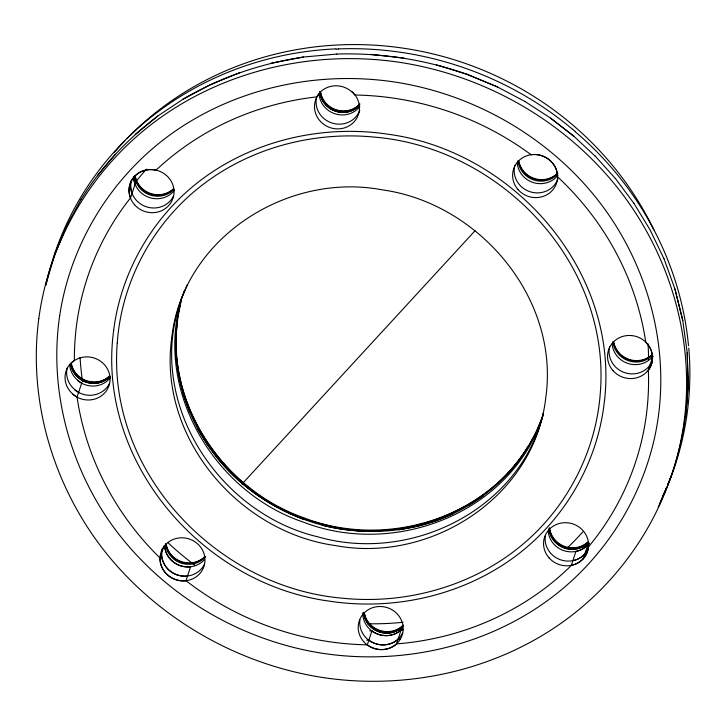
<?xml version="1.0" encoding="UTF-8"?>
<svg xmlns="http://www.w3.org/2000/svg" width="726" height="726" viewBox="0 0 726 726"><rect width="100%" height="100%" fill="white"/><g stroke="black" fill="none" stroke-linecap="round" stroke-linejoin="round"><path stroke-width="1.09" d="M175.783 339.65L177.217 321.119M177.679 319.712C165.737 405.244 224.107 490.141 304.294 517.956C383.673 548.493 483.616 520.333 528.201 446.036M685.68 416.57L688.166 384.716C686.587 419.084 680.679 453.568 667.457 485.458L670.878 477.118M177.189 321.219L180.556 303.196M181.019 301.789C155.727 398.864 227.029 501.693 322.308 524.099C409.101 549.038 512.71 503.218 542.758 415.844M45.72 285.2L55.085 253.329L66.837 225.369M45.774 285.254L46.146 282.986M181.482 298.958C144.356 399.599 216.965 513.137 318.097 536.895C410.644 563.558 520.596 509.543 543.329 413.076M184.241 291.062C150.355 384.072 211.62 491.293 302.969 521.976C393.655 557.523 509.489 513.672 541.859 418.848M542.186 417.777L543.475 413.484M135.1 184.05L130.517 197.998A22.479 21.326 18.2 0 1 134.383 176.518A22.479 21.326 18.2 0 1 156.072 170.229M164.012 545.843L160.001 558.049A22.769 21.599 18.2 0 0 167.924 575.173A22.769 21.608 18.2 0 0 185.974 580.746M185.974 580.736L190.566 566.788A22.769 21.608 18.2 0 1 164.657 545.408M396.505 643.962L401.097 630.014A22.606 21.444 18.2 0 1 371.921 630.867M583.196 558.848L587.779 544.908M589.276 543.075A22.379 21.235 18.2 0 1 575.89 551.461L571.326 565.382A22.379 21.235 18.2 0 0 588.487 546.723L589.104 544.845M652.356 358L648.336 370.206A285.872 271.261 18.2 0 1 588.541 546.769M652.547 357.419L652.928 356.266M55.131 253.392L66.883 225.432L81.049 199.405M181.809 297.887L187.317 284.737M535.906 432.514L542.721 416.243M666.532 487.473L659.607 504.107L666.586 487.536M535.942 432.424L527.702 447.543L518.3 461.291L507.928 473.688M658.119 507.066L659.126 505.078M81.103 199.459C101.096 167.08 127.44 138.975 157.796 116.087L135.181 134.464M527.729 447.452C503.472 487.046 462.771 515.315 417.822 526.214M97.384 175.692L115.316 154.248M241.949 484.133L475.058 230.732M157.733 116.033L182.87 99.353L210.286 84.733L239.789 72.6M468.887 505.314L483.389 495.649M182.798 99.317C219.842 77.491 261.061 63.371 303.55 57.045M453.015 513.754L435.918 520.796L417.84 526.159L398.982 529.789M270.943 63.253L303.495 57.018L336.891 54.06M417.849 526.114C386.386 533.583 353.281 533.165 321.963 525.134M336.02 49.15L338.479 49.05M336.819 54.042C381.304 52.68 425.853 59.686 467.789 74.569M360.205 531.205L379.698 531.387M370.451 54.377L403.865 58.035M340.866 529.063L360.214 531.151M340.884 529.009C293.322 521.404 248.9 496.303 218.236 459.095M436.39 64.85L467.753 74.578L497.473 86.938M467.735 74.587L497.437 86.948L525.17 101.586M303.813 519.417C281.516 510.977 260.607 498.971 242.366 483.589M525.125 101.613L550.653 118.129L573.758 136.161L595.129 156.09M550.607 118.156L573.74 136.179M572.596 129.255L575.273 131.515M242.33 483.688C224.525 468.288 209.415 449.857 197.989 429.266L207.509 444.784L218.227 459.15M595.166 156.045L615.285 178.424M615.312 178.378L633.762 203.117M633.78 203.062L650.124 229.97L663.972 258.719M197.971 429.311C186.283 407.277 178.759 383.11 176.391 358.254L179.013 376.785L183.533 395.089M183.551 395.035L189.922 412.649M663.981 258.665L674.953 289.03L682.776 320.438L674.944 288.966M682.739 320.393L687.195 352.527L688.184 384.726M175.81 339.55L176.373 358.299M687.177 352.464L688.166 384.735M114.499 152.279A321.4 304.965 18.2 0 1 124.845 140.817M127.132 138.439A321.4 304.965 18.2 0 1 653.899 229.852M588.105 543.03A297.17 281.978 18.2 0 1 583.432 547.958M583.169 531.505A285.826 271.215 18.2 0 1 566.416 548.738M403.13 622.264A285.826 271.215 18.2 0 1 367.429 623.761M194.877 565.146A285.826 271.215 18.2 0 1 168.25 542.93M82.619 381.912A285.826 271.215 18.2 0 1 80.078 357.355M135.127 182.607A285.826 271.215 18.2 0 1 146.48 169.14M648.055 343.797A285.826 271.215 18.2 0 1 648.536 359.361M173.514 196.074A22.606 21.444 18.2 0 1 146.806 206.937A22.606 21.444 18.2 0 1 130.798 182.888M109.581 383.31A22.597 21.444 18.2 0 1 74.451 389.608M74.597 389.454A22.597 21.444 18.2 0 1 67.191 367.955M78.644 392.303A22.878 21.707 18.2 0 1 74.551 389.499M204.46 564.265A22.597 21.435 18.2 0 1 176.672 574.765A22.597 21.435 18.2 0 1 162.179 548.947M187.526 576.045A22.769 21.608 18.2 0 1 161.599 553.403M402.649 632.99A22.597 21.444 18.2 0 1 375.95 643.844A22.597 21.444 18.2 0 1 359.942 619.804M588.015 549.192A22.606 21.444 18.2 0 1 561.307 560.045A22.606 21.444 18.2 0 1 545.299 536.006M588.305 548.765A22.379 21.235 18.2 0 1 572.85 560.699M651.975 361.965A22.597 21.444 18.2 0 1 624.178 372.465A22.597 21.444 18.2 0 1 609.686 346.647M557.877 179.068A22.597 21.435 18.2 0 1 530.316 191.827A22.597 21.435 18.2 0 1 514.779 165.673M359.76 110.379A22.597 21.444 18.2 0 1 332.209 123.111A22.597 21.444 18.2 0 1 316.663 96.975M174.44 190.257A22.606 21.444 18.2 0 1 150.046 197.753A22.606 21.444 18.2 0 1 133.693 178.07M110.515 377.502A22.597 21.444 18.2 0 1 77.482 380.37M69.741 365.287A22.597 21.444 18.2 0 0 77.628 380.215A22.878 21.707 18.2 0 0 81.684 383.065L77.101 397.013A22.878 21.707 18.2 0 1 73.008 394.2A22.597 21.444 18.2 0 1 70.395 363.708M204.151 559.918A22.597 21.435 18.2 0 1 180.039 565.636A22.597 21.435 18.2 0 1 164.657 546.27M402.34 628.643A22.597 21.444 18.2 0 1 377.139 633.943A22.597 21.444 18.2 0 1 362.791 612.753M588.94 543.366A22.606 21.444 18.2 0 1 564.547 550.871A22.606 21.444 18.2 0 1 548.194 531.187M652.901 356.139A22.597 21.444 18.2 0 1 628.507 363.644A22.597 21.444 18.2 0 1 612.163 343.961M557.976 175.166A22.597 21.435 18.2 0 1 533.601 182.662A22.597 21.435 18.2 0 1 517.257 162.987M359.851 106.486A22.597 21.444 18.2 0 1 335.466 113.937A22.597 21.444 18.2 0 1 319.141 94.262M132.078 193.288A22.479 21.326 18.2 0 1 131.324 180.121M368.853 640.196A290.836 275.962 18.2 0 1 366.721 640.15M398.093 639.288A22.606 21.444 18.2 0 1 368.881 640.105M369.761 630.903A290.836 275.962 18.2 0 0 371.884 630.958L367.302 644.851A290.836 275.962 18.2 0 1 186.01 580.691M400.217 639.016A285.872 271.261 18.2 0 1 398.048 639.198M651.839 362.483A22.606 21.444 18.2 0 1 649.924 365.532M46.391 283.067A323.86 307.543 19.2 0 1 335.993 48.86M338.47 48.887A329.332 312.579 19 0 1 572.569 129.292M575.155 131.642A329.423 312.525 19 0 1 688.511 345.703M688.783 348.063A323.633 307.162 18.8 0 1 663.137 495.722M403.257 629.778A285.872 271.261 18.2 0 1 401.088 629.95M135.118 184.05A22.479 21.326 18.2 0 1 133.629 176.717M70.558 363.853A22.597 21.444 18.2 0 1 102.275 362.555A22.597 21.444 18.2 0 1 104.617 393.02A22.597 21.444 18.2 0 1 72.899 394.318M70.44 363.753A22.325 21.181 18.2 0 1 74.37 360.423A285.826 271.215 18.2 0 1 130.471 197.971M557.532 176.717A22.769 21.599 18.2 0 0 531.042 154.702A290.772 275.907 18.2 0 0 354.878 95.006A22.878 21.707 18.2 0 0 351.484 91.485M351.584 91.376A22.597 21.444 18.2 0 1 354.097 121.832A22.597 21.444 18.2 0 1 322.389 123.284A22.597 21.444 18.2 0 1 319.885 92.828M319.712 92.692A22.597 21.444 18.2 0 1 351.438 91.53M319.767 92.728A22.325 21.181 18.2 0 0 316.808 96.885A285.826 271.215 18.2 0 0 156.036 170.174M160.038 558.013A290.772 275.907 18.2 0 1 77.047 397.013M396.541 643.998A22.606 21.444 18.2 0 1 367.329 644.815M571.38 565.427A285.872 271.261 18.2 0 1 396.505 643.898M645.677 342.236A22.606 21.444 18.2 0 1 648.382 370.242M557.55 176.817A290.836 275.962 18.2 0 1 645.768 342.2M205.013 557.314A22.597 21.444 18.2 0 1 180.901 563.031A22.597 21.444 18.2 0 1 165.51 543.656M652.52 355.014A22.597 21.444 18.2 0 1 628.407 360.722A22.597 21.444 18.2 0 1 613.016 341.356M403.166 626.13A22.597 21.444 18.2 0 1 379.054 631.838A22.597 21.444 18.2 0 1 363.672 612.472A22.597 21.444 18.2 0 0 379.072 631.792A22.597 21.444 18.2 0 0 403.184 626.084M110.08 376.386A22.597 21.444 18.2 0 1 87.084 382.457A22.597 21.444 18.2 0 1 70.867 364.951A22.597 21.444 18.2 0 0 87.102 382.411A22.597 21.444 18.2 0 0 110.098 376.34M174.022 189.214A22.597 21.444 18.2 0 1 149.91 194.922A22.597 21.444 18.2 0 1 134.519 175.556M319.885 91.757A22.597 21.444 18.2 0 0 335.276 111.132A22.597 21.444 18.2 0 0 359.388 105.415A22.597 21.444 18.2 0 1 335.294 111.078A22.597 21.444 18.2 0 1 319.903 91.712M557.577 174.131A22.597 21.444 18.2 0 1 533.465 179.839A22.597 21.444 18.2 0 1 518.074 160.473M205.322 556.379A22.597 21.444 18.2 0 1 182.326 562.45A22.597 21.444 18.2 0 1 166.109 544.936M651.458 355.431A22.597 21.444 18.2 0 1 628.87 359.842A22.597 21.444 18.2 0 1 613.615 342.636M403.511 625.095A22.597 21.444 18.2 0 1 380.515 631.166A22.597 21.444 18.2 0 1 364.298 613.652M109.036 376.758A22.597 21.444 18.2 0 1 86.448 381.168A22.597 21.444 18.2 0 1 71.193 363.962M172.988 189.54A22.597 21.444 18.2 0 1 150.4 193.942A22.597 21.444 18.2 0 1 135.154 176.736M359.724 104.381A22.597 21.444 18.2 0 1 336.728 110.452A22.597 21.444 18.2 0 1 320.511 92.946M557.913 173.097A22.597 21.444 18.2 0 1 534.917 179.168A22.597 21.444 18.2 0 1 518.7 161.662M587.497 542.658A22.597 21.444 18.2 0 1 563.812 546.66A22.597 21.444 18.2 0 1 549.373 527.639M204.106 557.269A22.597 21.444 18.2 0 1 181.518 561.67A22.597 21.444 18.2 0 1 166.263 544.473M651.612 354.96A22.597 21.444 18.2 0 1 629.025 359.37A22.597 21.444 18.2 0 1 613.769 342.164M402.286 625.984A22.597 21.444 18.2 0 1 379.707 630.386A22.597 21.444 18.2 0 1 364.452 613.189M109.19 376.295A22.597 21.444 18.2 0 1 86.603 380.696A22.597 21.444 18.2 0 1 71.348 363.49M173.142 189.069A22.597 21.444 18.2 0 1 150.554 193.47A22.597 21.444 18.2 0 1 135.308 176.273M359.878 103.909A22.597 21.444 18.2 0 1 336.882 109.98A22.597 21.444 18.2 0 1 320.665 92.474M556.697 173.986A22.597 21.444 18.2 0 1 534.109 178.387A22.597 21.444 18.2 0 1 518.854 161.19M587.652 542.186A22.597 21.444 18.2 0 1 565.073 546.587A22.597 21.444 18.2 0 1 549.818 529.39M117.258 342.926C106.795 471.836 216.384 587.497 342.49 598.206C405.598 604.631 471.238 586.599 520.506 546.215C566.589 508.563 596.164 451.844 600.338 392.448C610.802 263.538 501.203 147.886 375.097 137.178C311.998 130.753 246.35 148.785 197.082 189.159C151.008 226.821 121.424 283.53 117.258 342.926M113.683 330.239C95.768 460.829 201.737 584.022 329.368 601.146C394.908 611.147 464.395 595.129 517.357 554.8C564.51 518.881 596.563 464.05 603.932 405.162C621.846 274.564 515.877 151.371 388.238 134.256C322.707 124.255 253.22 140.263 200.258 180.593C153.095 216.511 121.042 271.342 113.683 330.239M171.772 337.672C157.606 436.934 238.246 532.14 335.439 545.571C430.863 563.603 534.808 496.847 545.761 397.712C559.937 298.45 479.287 203.244 382.094 189.813C286.67 171.781 182.734 238.536 171.772 337.672M38.787 318.669C27.588 403.447 54.949 491.139 109.163 556.806C162.061 620.857 238.745 663.954 320.638 677.186C406.088 690.707 496.847 670.788 566.716 619.169C630.268 572.306 673.746 499.606 684.128 421.252C695.336 336.465 667.974 248.782 613.751 183.106C560.862 119.064 484.178 75.958 402.277 62.735C316.835 49.214 226.067 69.133 156.199 120.752C92.656 167.606 49.168 240.315 38.787 318.669M59.713 315.61C48.025 394.118 72.119 475.911 121.514 537.621C169.73 597.834 240.36 638.871 316.218 652.275C395.452 666.005 480.077 648.772 545.78 601.836C605.502 559.256 647.038 492.4 657.883 419.773C669.572 341.256 645.468 259.463 596.073 197.762C547.858 137.55 477.227 96.504 401.369 83.109C322.135 69.369 237.52 86.612 171.817 133.548C112.094 176.128 70.558 242.983 59.713 315.61M134.519 204.714A22.606 21.444 18.2 0 0 172.788 198.851A22.606 21.444 18.2 0 0 147.324 169.839A22.606 21.444 18.2 0 0 134.519 204.714M165.483 572.914A22.597 21.435 18.2 0 0 203.734 567.051A22.597 21.435 18.2 0 0 178.278 538.048A22.597 21.435 18.2 0 0 165.483 572.914M363.662 641.621A22.597 21.444 18.2 0 0 401.923 635.767A22.597 21.444 18.2 0 0 376.467 606.755A22.597 21.444 18.2 0 0 363.662 641.621M549.019 557.822A22.606 21.444 18.2 0 0 587.289 551.969A22.606 21.444 18.2 0 0 561.833 522.947A22.606 21.444 18.2 0 0 549.019 557.822M612.989 370.596A22.597 21.444 18.2 0 0 651.249 364.742A22.597 21.444 18.2 0 0 625.794 335.73A22.597 21.444 18.2 0 0 612.989 370.596M518.074 189.613A22.597 21.435 18.2 0 0 556.334 183.769A22.597 21.435 18.2 0 0 530.887 154.756A22.597 21.435 18.2 0 0 518.074 189.613M564.438 547.994A22.597 21.444 18.2 0 0 588.55 542.286A22.597 21.444 18.2 0 1 564.456 547.948A22.597 21.444 18.2 0 1 549.065 528.573A22.597 21.444 18.2 0 0 564.438 547.994"/></g></svg>
